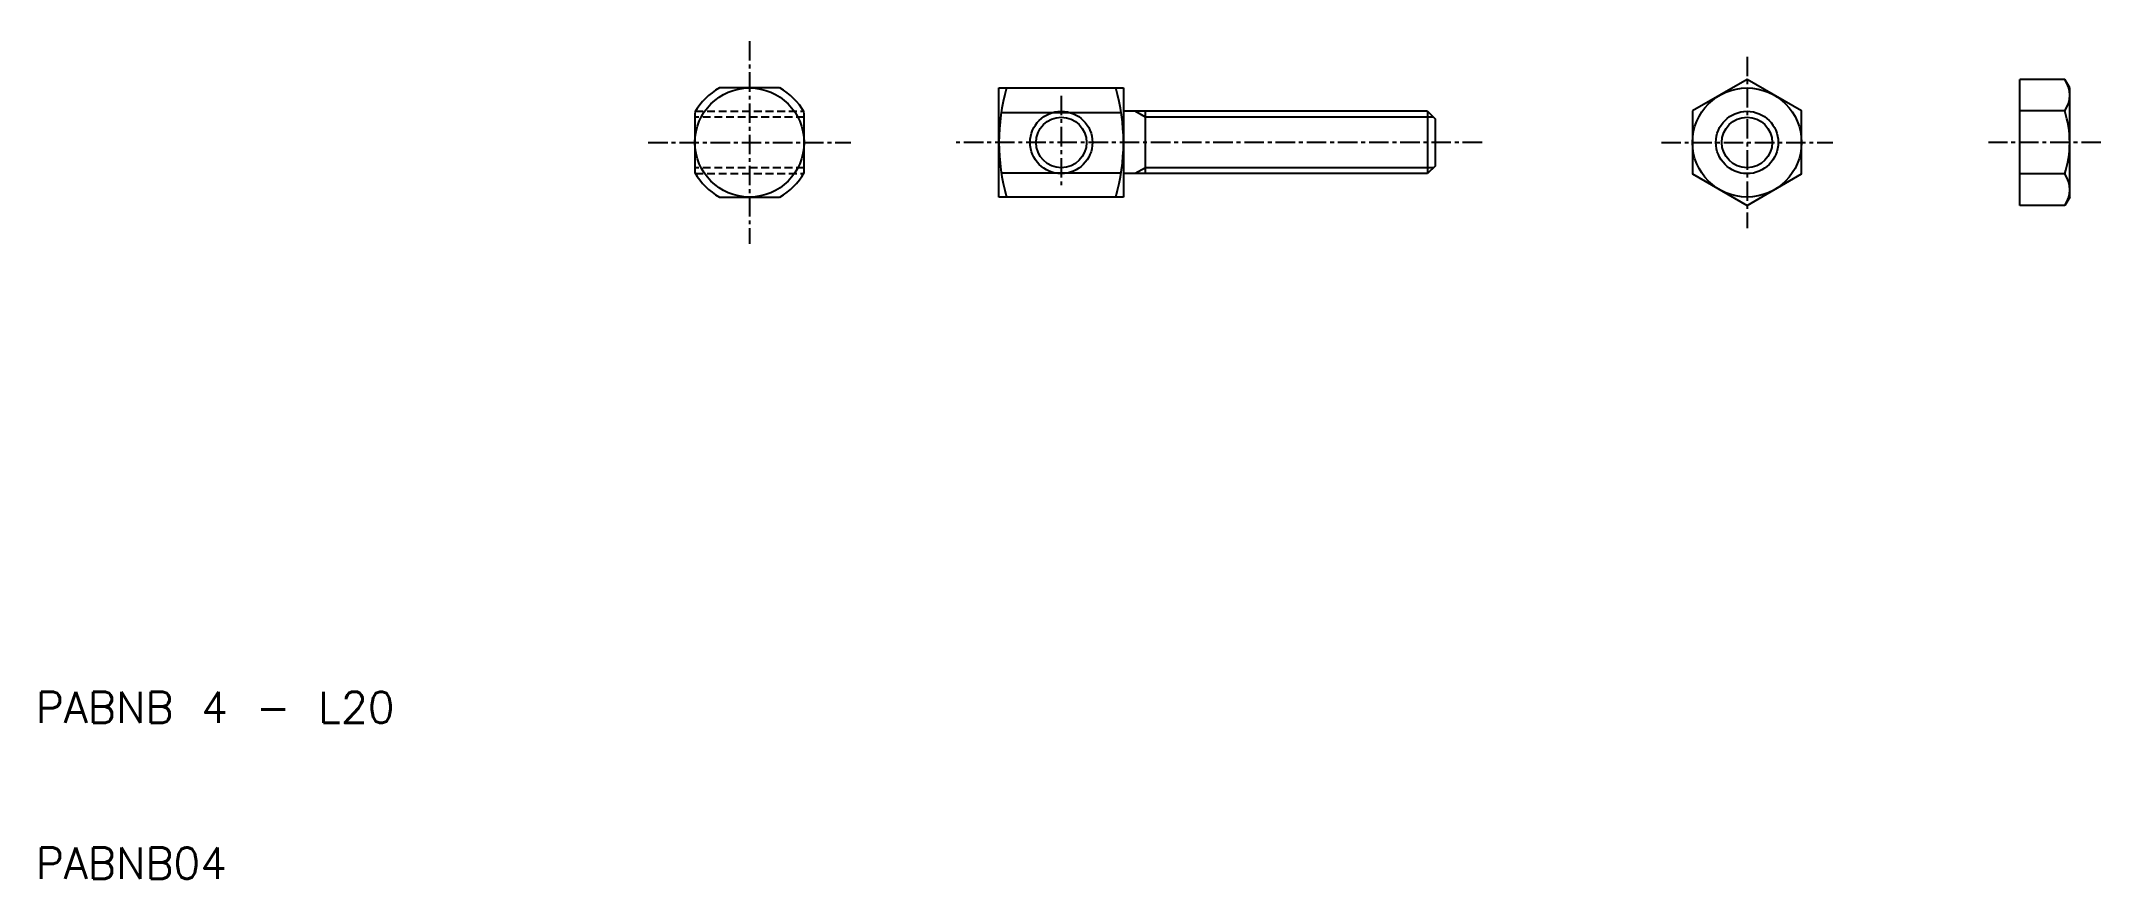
# Model space of a CAD drawing. Extents: x 10 to 142, y 10 to 64.
import ezdxf

# ---------------------------------------------------------------- set-up
doc = ezdxf.new("R2010")
doc.units = 0
doc.linetypes.add('CENTER', pattern=[2, 1.25, -0.25, 0.25, -0.25])
doc.linetypes.add('DASHED', pattern=[0.75, 0.5, -0.25])
doc.layers.get('0').update_dxf_attribs({"linetype": 'CONTINUOUS'})
doc.layers.add('CENTER', color=1, linetype='CENTER')
doc.styles.get("Standard").update_dxf_attribs({"font": 'txt.shx', "bigfont": 'bigfont.shx'})

msp = doc.modelspace()

# ---------------------------------------------------------------- linework, layer by layer
at = {"color": 7, "linetype": 'CONTINUOUS'}
for p, q in [((137.29, 53.2), (137.29, 61.28)), ((140.17, 61.28), (137.29, 61.28)), ((140.49, 60.74), (140.17, 61.28)), ((57.72, 60.74), (53.85, 60.74)), ((71.79, 60.74), (79.79, 60.74)), ((71.79, 53.74), (71.79, 60.74)), ((79.79, 60.74), (79.79, 53.74)), ((140.49, 53.74), (140.49, 60.74)), ((52.29, 59.17), (52.29, 55.3)), ((59.29, 55.3), (59.29, 59.17)), ((71.94, 59.17), (79.63, 59.17)), ((99.29, 59.24), (79.79, 59.24)), ((81.19, 55.24), (81.19, 59.24)), ((99.29, 59.24), (99.79, 58.74)), ((99.29, 59.24), (99.29, 55.24)), ((99.79, 55.74), (99.79, 58.74)), ((140.17, 59.26), (137.29, 59.26)), ((137.29, 57.24), (137.29, 57.24)), ((99.79, 55.74), (99.29, 55.24)), ((71.94, 55.3), (79.63, 55.3)), ((99.29, 55.24), (79.79, 55.24)), ((140.17, 55.22), (137.29, 55.22)), ((137.29, 55.22), (137.29, 55.22)), ((53.85, 53.74), (57.72, 53.74)), ((79.79, 53.74), (71.79, 53.74)), ((140.17, 53.2), (137.29, 53.2)), ((140.49, 53.74), (140.17, 53.2))]:
    msp.add_line(p, q, dxfattribs=at)
at = {"color": 3, "linetype": 'DASHED'}
for p, q in [((59.29, 58.86), (52.29, 58.86)), ((52.32, 59.24), (59.25, 59.24)), ((59.29, 55.62), (52.29, 55.62)), ((52.32, 55.24), (59.25, 55.24))]:
    msp.add_line(p, q, dxfattribs=at)
at = {"color": 3, "linetype": 'CONTINUOUS'}
for p, q in [((81.19, 58.86), (80.53, 59.24)), ((99.67, 58.86), (81.19, 58.86)), ((81.19, 55.62), (80.53, 55.24)), ((99.67, 55.62), (81.19, 55.62))]:
    msp.add_line(p, q, dxfattribs=at)
at = {"color": 7, "linetype": 'CONTINUOUS'}
msp.add_lwpolyline([(116.29, 59.26), (116.29, 55.22), (119.79, 53.2), (123.29, 55.22), (123.29, 59.26), (119.79, 61.28)], close=True, dxfattribs=at)
for centre, radius in [((55.79, 57.24), 3.5), ((119.79, 57.24), 3.5), ((75.79, 57.24), 1.62), ((119.79, 57.24), 1.62)]:
    msp.add_circle(centre, radius, dxfattribs=at)
at = {"color": 3, "linetype": 'CONTINUOUS'}
for centre in [(75.79, 57.24), (119.79, 57.24)]:
    msp.add_circle(centre, 2, dxfattribs=at)
at = {"color": 7, "linetype": 'CONTINUOUS'}
for centre, radius, start, end in [((138.7, 60.27), 1.79, 325.6135, 34.3865), ((55.79, 57.24), 4, 118.955, 151.045), ((55.79, 57.24), 4, 28.955, 61.045), ((84.47, 57.24), 12.68, 163.9735, 196.0265), ((67.1, 57.24), 12.68, 343.9735, 16.0265), ((133.8, 57.24), 6.69, 342.412, 17.588), ((55.79, 57.24), 4, 208.955, 241.045), ((55.79, 57.24), 4, 298.955, 331.045), ((138.7, 54.21), 1.79, 325.6135, 34.3865)]:
    msp.add_arc(centre, radius, start, end, dxfattribs=at)
at = {"layer": 'CENTER', "color": 1, "linetype": 'CENTER'}
for p, q in [((55.79, 63.74), (55.79, 50.74)), ((119.79, 62.74), (119.79, 51.74)), ((75.79, 60.24), (75.79, 54.24)), ((49.29, 57.24), (62.29, 57.24)), ((102.79, 57.24), (68.79, 57.24)), ((114.29, 57.24), (125.29, 57.24)), ((142.49, 57.24), (135.29, 57.24))]:
    msp.add_line(p, q, dxfattribs=at)

# ---------------------------------------------------------------- texts
at = {"color": 7, "linetype": 'CONTINUOUS'}
for s, p in [('PABNB 4 - L20', (10, 20)), ('PABNB04', (10, 10))]:
    msp.add_text(s, height=2, dxfattribs=at).set_placement(p)

doc.saveas('drawing.dxf')
